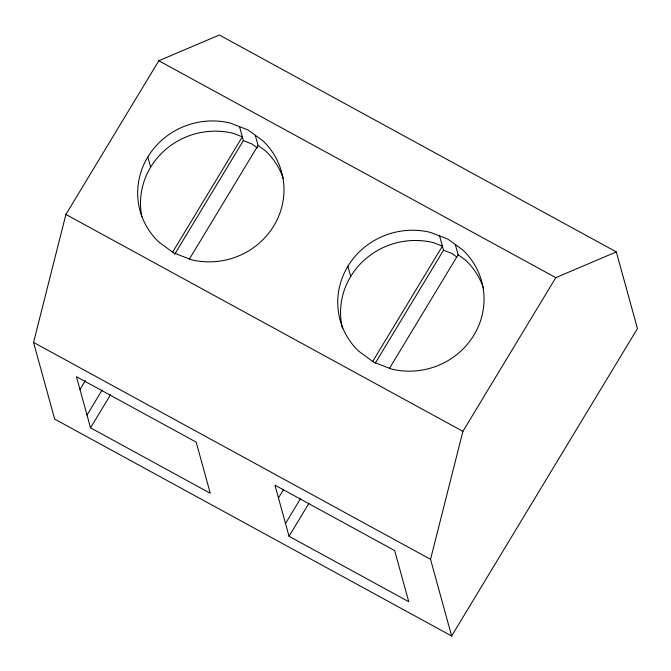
<?xml version="1.0" encoding="UTF-8"?>
<svg xmlns="http://www.w3.org/2000/svg" width="671" height="671" viewBox="0 0 671 671"><rect width="100%" height="100%" fill="white"/><g stroke="black" fill="none" stroke-linecap="round" stroke-linejoin="round"><path stroke-width="1.01" d="M33.55 342.42L65.917 214.452L158.817 60.751L219.35 35.009L616.33 251.91L637.45 328.58L451.65 635.991L54.67 419.09L33.55 342.42L430.539 559.32L451.65 635.991M430.539 559.32L462.906 431.352L555.806 277.651L616.33 251.91M79.975 389.49L85.376 380.558M172.472 252.413L242.315 136.85L233.231 133.328A73.374 70.237 -15.4 0 0 141.875 216.792M174.594 254.401L243.355 140.633L239.497 126.626M87.012 415.047L102.135 390.027M189.306 259.224L258.067 145.456L255.248 135.232M90.535 427.83L76.452 376.716L196.175 442.13L210.258 493.244L90.535 427.83L110.514 394.766M278.465 497.941L283.33 489.897M372.539 361.719L442.382 246.156L433.298 242.634A73.374 70.237 -15.4 0 0 342.378 328.094M375.29 363.12L443.506 250.249L439.564 235.932M285.502 523.497L300.625 498.478M389.373 368.538L458.134 254.762L455.324 244.546M289.025 536.28L274.942 485.167L394.674 550.581L408.748 601.694L289.025 536.28L309.012 503.216M243.355 140.633L251.843 143.921L257.496 148.056M443.506 250.249L451.994 253.537L456.842 257.085M158.817 60.751L555.806 277.651M65.917 214.452L462.906 431.352M458.134 254.762L465.917 260.457A73.374 70.237 -15.4 0 1 483.372 287.909M258.067 145.456L265.85 151.143A73.374 70.237 -15.4 0 1 283.296 178.603M347.88 266.278A73.374 70.237 -15.4 0 0 358.691 351.185L373.739 362.189L391.31 369.008A73.374 70.237 -15.4 0 0 473.911 335.139A73.374 70.237 -15.4 0 0 463.099 250.233L448.052 239.228L430.48 232.409A73.374 70.237 -15.4 0 0 347.88 266.278L350.698 276.502M147.813 156.972A73.374 70.237 -15.4 0 0 158.624 241.87L173.672 252.883L191.243 259.694A73.374 70.237 -15.4 0 0 273.843 225.825A73.374 70.237 -15.4 0 0 263.032 140.918L247.985 129.914L230.413 123.103A73.374 70.237 -15.4 0 0 147.813 156.972L150.631 167.188"/></g></svg>
